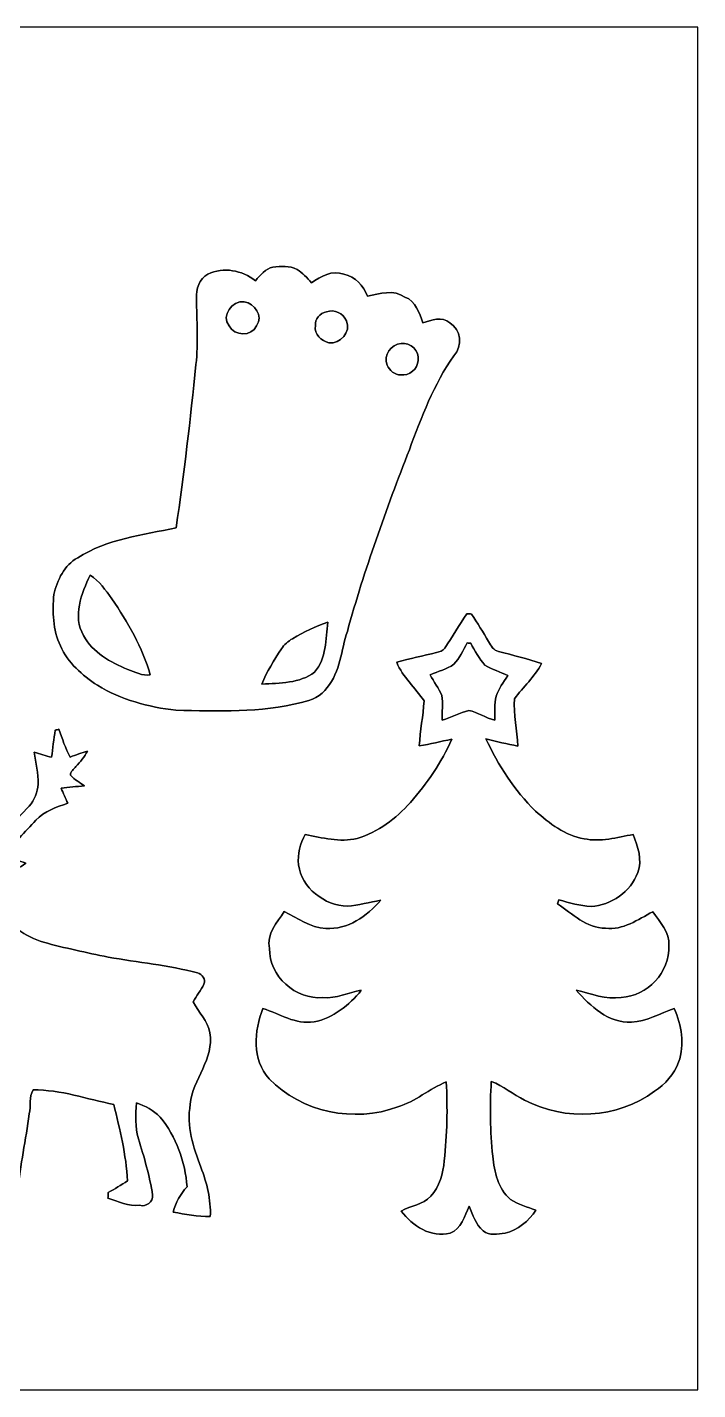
# Model space of a CAD drawing. Header units: centimetres. Extents: x -16.8 to 16.8, y -16.7 to 16.7.
# Drawn here: x 0.37 to 16.77, y -16.67 to 16.67 of the extents above; entities that cross this region are included whole.
import ezdxf

# ---------------------------------------------------------------- set-up
doc = ezdxf.new("R2010")
doc.units = ezdxf.units.CM
doc.header["$MEASUREMENT"] = 0
doc.layers.add('Layer 1', color=7, linetype='Continuous')

msp = doc.modelspace()

# ---------------------------------------------------------------- linework, layer by layer
at = {"layer": 'Layer 1', "color": 7}
for points, knots in [([(-16.77458, 16.66875), (-16.77458, 16.66875), (16.77458, 16.66875), (16.77458, 16.66875), (16.77458, 16.66875), (16.77458, 16.66875), (16.77458, -16.66875), (16.77458, -16.66875), (16.77458, -16.66875), (16.77458, -16.66875), (-16.77458, -16.66875), (-16.77458, -16.66875), (-16.77458, -16.66875), (-16.77458, -16.66875), (-16.77458, 16.66875), (-16.77458, 16.66875), (-16.77458, 16.66875), (-16.77458, 16.66875), (-16.77458, 16.66875), (-16.77458, 16.66875)], [0, 0, 0, 0, 0.16666667, 0.16666667, 0.16666667, 0.16666667, 0.33333333, 0.33333333, 0.33333333, 0.33333333, 0.5, 0.5, 0.5, 0.5, 0.66666667, 0.66666667, 0.66666667, 0.66666667, 1, 1, 1, 1]), ([(6.38175, 10.79747), (6.19372, 10.76713), (6.07448, 10.59744), (5.9503, 10.46797), (5.9503, 10.46797), (5.62681, 10.72586), (5.16996, 10.80982), (4.79143, 10.62531), (4.79143, 10.62531), (4.57306, 10.52089), (4.5025, 10.25666), (4.50709, 10.03229), (4.50709, 10.03229), (4.51697, 9.4936), (4.55648, 8.95315), (4.49792, 8.41551), (4.49792, 8.41551), (4.35928, 7.08131), (4.21217, 5.7471), (4.01285, 4.42101), (4.01285, 4.42101), (3.19334, 4.24709), (2.32481, 4.14831), (1.60373, 3.68759), (1.60373, 3.68759), (1.27635, 3.50767), (1.10525, 3.14078), (1.02094, 2.79259), (1.02094, 2.79259), (0.98319, 2.37067), (0.99342, 1.92264), (1.17934, 1.53247), (1.17934, 1.53247), (1.36313, 1.11901), (1.71626, 0.81315), (2.08633, 0.56833), (2.08633, 0.56833), (2.66488, 0.21308), (3.33622, 0.03704), (4.00509, -0.04445), (4.00509, -0.04445), (5.03061, -0.06491), (6.07624, -0.10654), (7.07954, 0.1464), (7.07954, 0.1464), (7.31802, 0.20249), (7.56214, 0.30374), (7.70855, 0.51082), (7.70855, 0.51082), (8.02746, 0.90487), (8.04968, 1.42381), (8.20138, 1.88736), (8.20138, 1.88736), (8.61942, 3.39725), (9.15035, 4.87327), (9.71903, 6.33236), (9.71903, 6.33236), (10.01712, 7.12611), (10.31311, 7.93221), (10.80735, 8.6293), (10.80735, 8.6293), (11.02078, 8.8579), (10.99644, 9.28335), (10.70539, 9.43504), (10.70539, 9.43504), (10.51877, 9.61143), (10.26054, 9.49748), (10.04993, 9.43963), (10.04993, 9.43963), (9.95856, 9.68128), (9.87566, 9.96103), (9.61108, 10.06828), (9.61108, 10.06828), (9.3345, 10.25525), (8.99477, 10.15647), (8.69597, 10.08556), (8.69597, 10.08556), (8.59614, 10.34521), (8.39752, 10.56781), (8.11777, 10.62461), (8.11777, 10.62461), (7.83308, 10.73891), (7.55156, 10.57381), (7.32049, 10.41753), (7.32049, 10.41753), (7.21325, 10.53571), (7.10706, 10.65953), (6.96983, 10.74349), (6.96983, 10.74349), (6.79203, 10.8458), (6.57507, 10.81617), (6.38175, 10.79747), (6.38175, 10.79747), (6.38175, 10.79747), (6.38175, 10.79747), (6.38175, 10.79747)], [0, 0, 0, 0, 0.04, 0.04, 0.04, 0.04, 0.08, 0.08, 0.08, 0.08, 0.12, 0.12, 0.12, 0.12, 0.16, 0.16, 0.16, 0.16, 0.2, 0.2, 0.2, 0.2, 0.24, 0.24, 0.24, 0.24, 0.28, 0.28, 0.28, 0.28, 0.32, 0.32, 0.32, 0.32, 0.36, 0.36, 0.36, 0.36, 0.4, 0.4, 0.4, 0.4, 0.44, 0.44, 0.44, 0.44, 0.48, 0.48, 0.48, 0.48, 0.52, 0.52, 0.52, 0.52, 0.56, 0.56, 0.56, 0.56, 0.6, 0.6, 0.6, 0.6, 0.64, 0.64, 0.64, 0.64, 0.68, 0.68, 0.68, 0.68, 0.72, 0.72, 0.72, 0.72, 0.76, 0.76, 0.76, 0.76, 0.8, 0.8, 0.8, 0.8, 0.84, 0.84, 0.84, 0.84, 0.88, 0.88, 0.88, 0.88, 0.92, 0.92, 0.92, 0.92, 1, 1, 1, 1]), ([(5.67761, 9.95151), (5.94113, 9.9187), (6.14751, 9.59838), (5.97852, 9.36696), (5.97852, 9.36696), (5.85929, 9.08897), (5.43807, 9.10943), (5.30931, 9.36554), (5.30931, 9.36554), (5.10364, 9.60402), (5.3848, 9.99172), (5.67761, 9.95151)], [0, 0, 0, 0, 0.25, 0.25, 0.25, 0.25, 0.5, 0.5, 0.5, 0.5, 1, 1, 1, 1]), ([(7.68844, 9.70209), (7.88599, 9.78394), (8.09378, 9.66188), (8.18127, 9.48514), (8.18127, 9.48514), (8.29627, 9.21209), (8.02534, 8.91364), (7.74841, 8.94362), (7.74841, 8.94362), (7.56426, 8.9983), (7.38258, 9.15106), (7.42315, 9.36766), (7.42315, 9.36766), (7.40057, 9.531), (7.53357, 9.67458), (7.68844, 9.70209)], [0, 0, 0, 0, 0.2, 0.2, 0.2, 0.2, 0.4, 0.4, 0.4, 0.4, 0.6, 0.6, 0.6, 0.6, 1, 1, 1, 1]), ([(9.51971, 8.93339), (9.73878, 8.95809), (9.97902, 8.75383), (9.93316, 8.51782), (9.93316, 8.51782), (9.92822, 8.31286), (9.71197, 8.12976), (9.50524, 8.16292), (9.50524, 8.16292), (9.35849, 8.15093), (9.23678, 8.27934), (9.17646, 8.4014), (9.17646, 8.4014), (9.06921, 8.64764), (9.27876, 8.90341), (9.51971, 8.93339)], [0, 0, 0, 0, 0.2, 0.2, 0.2, 0.2, 0.4, 0.4, 0.4, 0.4, 0.6, 0.6, 0.6, 0.6, 1, 1, 1, 1]), ([(1.9117, 3.26284), (2.13466, 3.12173), (2.28424, 2.89454), (2.4384, 2.68605), (2.4384, 2.68605), (2.82751, 2.10891), (3.19158, 1.49648), (3.37855, 0.82091), (3.37855, 0.82091), (3.18417, 0.79375), (3.00355, 0.88865), (2.82787, 0.95744), (2.82787, 0.95744), (2.40665, 1.13171), (1.96921, 1.36278), (1.74978, 1.78435), (1.74978, 1.78435), (1.47108, 2.25496), (1.69333, 2.81376), (1.9117, 3.26284)], [0, 0, 0, 0, 0.16666667, 0.16666667, 0.16666667, 0.16666667, 0.33333333, 0.33333333, 0.33333333, 0.33333333, 0.5, 0.5, 0.5, 0.5, 0.66666667, 0.66666667, 0.66666667, 0.66666667, 1, 1, 1, 1]), ([(11.12167, 2.31458), (10.9287, 2.04435), (10.77383, 1.74942), (10.58545, 1.47638), (10.58545, 1.47638), (10.53959, 1.41076), (10.45845, 1.38677), (10.38507, 1.36807), (10.38507, 1.36807), (10.05911, 1.29434), (9.73349, 1.2192), (9.41141, 1.13171), (9.41141, 1.13171), (9.55499, 0.76518), (9.8679, 0.50765), (10.07816, 0.18556), (10.07816, 0.18556), (10.05805, -0.18062), (9.97902, -0.54328), (9.96174, -0.91087), (9.96174, -0.91087), (10.23056, -0.87912), (10.4902, -0.80116), (10.75584, -0.75283), (10.75584, -0.75283), (10.50713, -1.31904), (10.15012, -1.83586), (9.74443, -2.30117), (9.74443, -2.30117), (9.38918, -2.69205), (8.95244, -3.02789), (8.44091, -3.181), (8.44091, -3.181), (8.01582, -3.28224), (7.58684, -3.16195), (7.16986, -3.08116), (7.16986, -3.08116), (7.04744, -3.308), (6.9783, -3.56306), (7.00722, -3.82376), (7.00722, -3.82376), (7.08201, -4.39244), (7.64328, -4.82247), (8.20173, -4.84046), (8.20173, -4.84046), (8.4776, -4.82141), (8.74395, -4.73287), (9.01735, -4.69336), (9.01735, -4.69336), (8.68292, -5.07682), (8.20808, -5.42043), (7.67256, -5.38021), (7.67256, -5.38021), (7.29192, -5.36857), (6.98888, -5.12339), (6.65903, -4.96888), (6.65903, -4.96888), (6.47982, -5.24193), (6.21559, -5.51215), (6.29991, -5.87234), (6.29991, -5.87234), (6.27839, -6.55249), (6.9402, -7.12682), (7.60307, -7.07461), (7.60307, -7.07461), (7.93115, -7.09895), (8.22819, -6.95113), (8.54322, -6.89469), (8.54322, -6.89469), (8.2483, -7.25734), (7.85248, -7.57167), (7.38681, -7.66833), (7.38681, -7.66833), (6.93314, -7.73007), (6.54473, -7.4803), (6.13763, -7.33637), (6.13763, -7.33637), (5.91961, -7.88882), (5.86599, -8.58661), (6.28685, -9.05863), (6.28685, -9.05863), (7.07743, -9.88236), (8.37036, -10.14483), (9.43398, -9.74725), (9.43398, -9.74725), (9.86437, -9.61496), (10.21045, -9.30734), (10.62037, -9.13377), (10.62037, -9.13377), (10.65742, -9.77688), (10.64119, -10.42423), (10.57346, -11.06523), (10.57346, -11.06523), (10.54241, -11.37708), (10.45986, -11.69776), (10.24114, -11.93482), (10.24114, -11.93482), (10.05099, -12.14332), (9.75607, -12.16237), (9.52077, -12.29572), (9.52077, -12.29572), (9.79135, -12.65273), (10.25384, -12.96529), (10.71809, -12.83652), (10.71809, -12.83652), (10.99256, -12.73492), (11.06664, -12.41848), (11.18059, -12.17789), (11.18059, -12.17789), (11.27619, -12.38779), (11.33263, -12.63297), (11.52807, -12.77796), (11.52807, -12.77796), (11.66777, -12.9219), (11.88614, -12.8464), (12.06041, -12.83899), (12.06041, -12.83899), (12.37791, -12.76879), (12.63438, -12.53772), (12.81642, -12.27737), (12.81642, -12.27737), (12.60546, -12.19376), (12.37897, -12.13944), (12.19094, -12.00997), (12.19094, -12.00997), (11.8805, -11.74891), (11.80571, -11.33651), (11.75879, -10.95622), (11.75879, -10.95622), (11.69458, -10.34874), (11.68859, -9.73631), (11.72281, -9.12742), (11.72281, -9.12742), (12.01914, -9.23114), (12.25691, -9.44668), (12.53878, -9.58109), (12.53878, -9.58109), (13.52797, -10.10638), (14.81137, -10.03371), (15.7166, -9.36625), (15.7166, -9.36625), (15.98577, -9.20186), (16.19391, -8.94327), (16.30751, -8.65011), (16.30751, -8.65011), (16.4525, -8.22113), (16.38159, -7.74524), (16.19956, -7.33778), (16.19956, -7.33778), (15.85207, -7.45384), (15.52998, -7.66904), (15.15216, -7.67256), (15.15216, -7.67256), (14.58595, -7.69867), (14.14886, -7.2838), (13.80278, -6.89081), (13.80278, -6.89081), (14.16473, -6.98112), (14.52139, -7.12541), (14.90416, -7.06931), (14.90416, -7.06931), (15.54762, -7.04533), (16.09055, -6.44807), (16.0655, -5.80461), (16.0655, -5.80461), (16.09055, -5.47546), (15.85419, -5.2197), (15.67286, -4.97522), (15.67286, -4.97522), (15.31126, -5.16255), (14.94684, -5.43101), (14.51786, -5.37633), (14.51786, -5.37633), (14.05784, -5.36681), (13.70118, -5.03061), (13.34664, -4.77802), (13.34664, -4.77802), (13.3537, -4.75474), (13.36816, -4.70782), (13.37522, -4.68454), (13.37522, -4.68454), (13.63592, -4.74733), (13.89345, -4.83623), (14.16438, -4.84152), (14.16438, -4.84152), (14.65756, -4.81577), (15.13558, -4.48451), (15.30738, -4.01673), (15.30738, -4.01673), (15.42239, -3.70523), (15.31091, -3.37573), (15.1959, -3.08116), (15.1959, -3.08116), (14.80114, -3.15771), (14.39474, -3.27237), (13.99222, -3.18664), (13.99222, -3.18664), (13.52867, -3.10833), (13.14521, -2.81164), (12.80195, -2.50931), (12.80195, -2.50931), (12.29042, -2.00378), (11.89496, -1.38677), (11.58946, -0.73872), (11.58946, -0.73872), (11.84804, -0.80786), (12.10769, -0.86924), (12.37192, -0.91793), (12.37192, -0.91793), (12.35992, -0.53164), (12.26326, -0.14499), (12.28972, 0.23918), (12.28972, 0.23918), (12.50774, 0.52634), (12.78431, 0.77082), (12.95082, 1.0982), (12.95082, 1.0982), (12.60898, 1.22449), (12.25303, 1.3014), (11.90166, 1.39241), (11.90166, 1.39241), (11.77925, 1.42169), (11.71363, 1.5367), (11.65507, 1.63689), (11.65507, 1.63689), (11.52631, 1.86761), (11.38237, 2.0895), (11.24091, 2.31175), (11.24091, 2.31175), (11.21092, 2.31246), (11.15166, 2.31387), (11.12167, 2.31458), (11.12167, 2.31458), (11.12167, 2.31458), (11.12167, 2.31458), (11.12167, 2.31458)], [0, 0, 0, 0, 0.01666667, 0.01666667, 0.01666667, 0.01666667, 0.03333333, 0.03333333, 0.03333333, 0.03333333, 0.05, 0.05, 0.05, 0.05, 0.06666667, 0.06666667, 0.06666667, 0.06666667, 0.08333333, 0.08333333, 0.08333333, 0.08333333, 0.1, 0.1, 0.1, 0.1, 0.11666667, 0.11666667, 0.11666667, 0.11666667, 0.13333333, 0.13333333, 0.13333333, 0.13333333, 0.15, 0.15, 0.15, 0.15, 0.16666667, 0.16666667, 0.16666667, 0.16666667, 0.18333333, 0.18333333, 0.18333333, 0.18333333, 0.2, 0.2, 0.2, 0.2, 0.21666667, 0.21666667, 0.21666667, 0.21666667, 0.23333333, 0.23333333, 0.23333333, 0.23333333, 0.25, 0.25, 0.25, 0.25, 0.26666667, 0.26666667, 0.26666667, 0.26666667, 0.28333333, 0.28333333, 0.28333333, 0.28333333, 0.3, 0.3, 0.3, 0.3, 0.31666667, 0.31666667, 0.31666667, 0.31666667, 0.33333333, 0.33333333, 0.33333333, 0.33333333, 0.35, 0.35, 0.35, 0.35, 0.36666667, 0.36666667, 0.36666667, 0.36666667, 0.38333333, 0.38333333, 0.38333333, 0.38333333, 0.4, 0.4, 0.4, 0.4, 0.41666667, 0.41666667, 0.41666667, 0.41666667, 0.43333333, 0.43333333, 0.43333333, 0.43333333, 0.45, 0.45, 0.45, 0.45, 0.46666667, 0.46666667, 0.46666667, 0.46666667, 0.48333333, 0.48333333, 0.48333333, 0.48333333, 0.5, 0.5, 0.5, 0.5, 0.51666667, 0.51666667, 0.51666667, 0.51666667, 0.53333333, 0.53333333, 0.53333333, 0.53333333, 0.55, 0.55, 0.55, 0.55, 0.56666667, 0.56666667, 0.56666667, 0.56666667, 0.58333333, 0.58333333, 0.58333333, 0.58333333, 0.6, 0.6, 0.6, 0.6, 0.61666667, 0.61666667, 0.61666667, 0.61666667, 0.63333333, 0.63333333, 0.63333333, 0.63333333, 0.65, 0.65, 0.65, 0.65, 0.66666667, 0.66666667, 0.66666667, 0.66666667, 0.68333333, 0.68333333, 0.68333333, 0.68333333, 0.7, 0.7, 0.7, 0.7, 0.71666667, 0.71666667, 0.71666667, 0.71666667, 0.73333333, 0.73333333, 0.73333333, 0.73333333, 0.75, 0.75, 0.75, 0.75, 0.76666667, 0.76666667, 0.76666667, 0.76666667, 0.78333333, 0.78333333, 0.78333333, 0.78333333, 0.8, 0.8, 0.8, 0.8, 0.81666667, 0.81666667, 0.81666667, 0.81666667, 0.83333333, 0.83333333, 0.83333333, 0.83333333, 0.85, 0.85, 0.85, 0.85, 0.86666667, 0.86666667, 0.86666667, 0.86666667, 0.88333333, 0.88333333, 0.88333333, 0.88333333, 0.9, 0.9, 0.9, 0.9, 0.91666667, 0.91666667, 0.91666667, 0.91666667, 0.93333333, 0.93333333, 0.93333333, 0.93333333, 0.95, 0.95, 0.95, 0.95, 0.96666667, 0.96666667, 0.96666667, 0.96666667, 1, 1, 1, 1]), ([(6.86223, 1.7085), (7.13317, 1.87537), (7.42244, 2.01436), (7.72689, 2.10961), (7.72689, 2.10961), (7.67433, 1.6958), (7.69056, 1.2252), (7.39881, 0.89147), (7.39881, 0.89147), (7.03756, 0.60925), (6.54861, 0.62442), (6.11293, 0.59514), (6.11293, 0.59514), (6.2297, 0.90241), (6.40503, 1.18463), (6.58636, 1.45768), (6.58636, 1.45768), (6.65586, 1.56245), (6.75111, 1.64888), (6.86223, 1.7085)], [0, 0, 0, 0, 0.16666667, 0.16666667, 0.16666667, 0.16666667, 0.33333333, 0.33333333, 0.33333333, 0.33333333, 0.5, 0.5, 0.5, 0.5, 0.66666667, 0.66666667, 0.66666667, 0.66666667, 1, 1, 1, 1]), ([(11.13614, 1.60443), (11.15695, 1.60232), (11.19858, 1.59808), (11.21939, 1.59597), (11.21939, 1.59597), (11.32205, 1.40899), (11.42824, 1.22237), (11.56864, 1.0601), (11.56864, 1.0601), (11.74468, 0.95603), (11.94188, 0.89535), (12.12532, 0.80539), (12.12532, 0.80539), (12.02443, 0.64064), (11.89672, 0.48754), (11.84487, 0.29774), (11.84487, 0.29774), (11.78877, 0.10724), (11.81594, -0.09102), (11.80959, -0.2861), (11.80959, -0.2861), (11.58734, -0.23354), (11.39578, -0.09102), (11.17353, -0.04621), (11.17353, -0.04621), (10.94987, -0.10619), (10.74632, -0.22684), (10.52089, -0.28363), (10.52089, -0.28363), (10.51419, -0.08184), (10.54911, 0.12312), (10.51172, 0.32209), (10.51172, 0.32209), (10.43693, 0.49953), (10.31522, 0.65193), (10.22844, 0.82338), (10.22844, 0.82338), (10.42035, 0.91087), (10.6366, 0.95356), (10.80735, 1.08162), (10.80735, 1.08162), (10.95481, 1.22802), (11.0296, 1.42875), (11.13614, 1.60443)], [0, 0, 0, 0, 0.08333333, 0.08333333, 0.08333333, 0.08333333, 0.16666667, 0.16666667, 0.16666667, 0.16666667, 0.25, 0.25, 0.25, 0.25, 0.33333333, 0.33333333, 0.33333333, 0.33333333, 0.41666667, 0.41666667, 0.41666667, 0.41666667, 0.5, 0.5, 0.5, 0.5, 0.58333333, 0.58333333, 0.58333333, 0.58333333, 0.66666667, 0.66666667, 0.66666667, 0.66666667, 0.75, 0.75, 0.75, 0.75, 0.83333333, 0.83333333, 0.83333333, 0.83333333, 1, 1, 1, 1]), ([(-1.43157, -0.68933), (-1.61749, -0.68157), (-1.79987, -0.64206), (-1.98473, -0.62406), (-1.98473, -0.62406), (-1.86831, -0.82197), (-1.6577, -0.96273), (-1.58679, -1.18533), (-1.58679, -1.18533), (-1.63371, -1.73567), (-1.66899, -2.28882), (-1.72791, -2.8388), (-1.72791, -2.8388), (-1.86443, -2.80211), (-1.99954, -2.75696), (-2.14066, -2.74144), (-2.14066, -2.74144), (-2.08492, -2.90513), (-2.02353, -3.06705), (-1.97591, -3.23356), (-1.97591, -3.23356), (-2.71321, -3.46075), (-3.53131, -3.37608), (-4.22416, -3.75073), (-4.22416, -3.75073), (-4.69653, -3.98039), (-4.96358, -4.51344), (-4.95124, -5.02603), (-4.95124, -5.02603), (-4.99604, -5.74111), (-4.197, -6.24064), (-3.54648, -6.15244), (-3.54648, -6.15244), (-2.87514, -6.08612), (-2.28882, -5.71959), (-1.70568, -5.40844), (-1.70568, -5.40844), (-1.58609, -5.54778), (-1.44709, -5.70406), (-1.4986, -5.90832), (-1.4986, -5.90832), (-1.4665, -6.61952), (-1.87537, -7.27816), (-1.78294, -7.98971), (-1.78294, -7.98971), (-1.75507, -8.3312), (-1.57233, -8.61801), (-1.38536, -8.89247), (-1.38536, -8.89247), (-1.26824, -9.03217), (-1.37231, -9.22726), (-1.3716, -9.38601), (-1.3716, -9.38601), (-1.45309, -9.84885), (-1.53106, -10.32298), (-1.74308, -10.74702), (-1.74308, -10.74702), (-1.87607, -11.01549), (-2.17523, -11.13931), (-2.44581, -11.22045), (-2.44581, -11.22045), (-2.44757, -11.24232), (-2.4511, -11.28642), (-2.45286, -11.30829), (-2.45286, -11.30829), (-2.15547, -11.43247), (-1.79529, -11.56652), (-1.49084, -11.3852), (-1.49084, -11.3852), (-1.28341, -11.16753), (-1.1938, -10.86167), (-1.17722, -10.56746), (-1.17722, -10.56746), (-1.13206, -10.09403), (-1.04775, -9.62519), (-0.92322, -9.16623), (-0.92322, -9.16623), (-0.62195, -9.15705), (-0.32032, -9.15388), (-0.0187, -9.15247), (-0.0187, -9.15247), (-0.00564, -9.73843), (0.03845, -10.34768), (-0.17145, -10.90824), (-0.17145, -10.90824), (-0.24694, -11.19999), (-0.51294, -11.36897), (-0.7112, -11.57182), (-0.7112, -11.57182), (-0.45297, -11.72598), (-0.15628, -11.79089), (0.14217, -11.805), (0.14217, -11.805), (0.19826, -11.17071), (0.33408, -10.54876), (0.41981, -9.91905), (0.41981, -9.91905), (0.46179, -9.7282), (0.40746, -9.50666), (0.51435, -9.33309), (0.51435, -9.33309), (1.18886, -9.3218), (1.82986, -9.56239), (2.48567, -9.68587), (2.48567, -9.68587), (2.63737, -10.30146), (2.79329, -10.92165), (2.81975, -11.55806), (2.81975, -11.55806), (2.66771, -11.66072), (2.51107, -11.75526), (2.35021, -11.8431), (2.35021, -11.8431), (2.34774, -11.88896), (2.34597, -11.93518), (2.34456, -11.98174), (2.34456, -11.98174), (2.59609, -12.06429), (2.85009, -12.18283), (3.12208, -12.15602), (3.12208, -12.15602), (3.27695, -12.20223), (3.45193, -12.06747), (3.4357, -11.90872), (3.4357, -11.90872), (3.36656, -11.43776), (3.22968, -10.98056), (3.08998, -10.52654), (3.08998, -10.52654), (3.00602, -10.2422), (3.0159, -9.94198), (3.0413, -9.65024), (3.0413, -9.65024), (3.25649, -9.71938), (3.46075, -9.8358), (3.62126, -9.99596), (3.62126, -9.99596), (4.01708, -10.4775), (4.23474, -11.08534), (4.27849, -11.70446), (4.27849, -11.70446), (4.11727, -11.87979), (3.99662, -12.08828), (3.93735, -12.32076), (3.93735, -12.32076), (4.23721, -12.38497), (4.54166, -12.42413), (4.84858, -12.43012), (4.84858, -12.43012), (4.86586, -12.01491), (4.76532, -11.60886), (4.6168, -11.22539), (4.6168, -11.22539), (4.42877, -10.7375), (4.26367, -10.21221), (4.35928, -9.68446), (4.35928, -9.68446), (4.41043, -9.07168), (4.95653, -8.57462), (4.83482, -7.93503), (4.83482, -7.93503), (4.79319, -7.64399), (4.55542, -7.43373), (4.43124, -7.18079), (4.43124, -7.18079), (4.50039, -7.02416), (4.62527, -6.89822), (4.69406, -6.74123), (4.69406, -6.74123), (4.74239, -6.62728), (4.65067, -6.49817), (4.53813, -6.4703), (4.53813, -6.4703), (3.81988, -6.2805), (3.07728, -6.21171), (2.34738, -6.08189), (2.34738, -6.08189), (1.81857, -5.97535), (1.29046, -5.8607), (0.77011, -5.71888), (0.77011, -5.71888), (0.31538, -5.58553), (-0.07867, -5.29061), (-0.37006, -4.9209), (-0.37006, -4.9209), (-0.56056, -4.70394), (-0.65934, -4.41748), (-0.67874, -4.13173), (-0.67874, -4.13173), (-0.33584, -4.03719), (0.05962, -4.03754), (0.33196, -3.78107), (0.33196, -3.78107), (0.17251, -3.73204), (0.00952, -3.6957), (-0.15064, -3.64878), (-0.15064, -3.64878), (0.01129, -3.28683), (0.32456, -3.02472), (0.58103, -2.73226), (0.58103, -2.73226), (0.79093, -2.51248), (1.08197, -2.41441), (1.36137, -2.31881), (1.36137, -2.31881), (1.30528, -2.19639), (1.24848, -2.07433), (1.19874, -1.9491), (1.19874, -1.9491), (1.38748, -1.92299), (1.57692, -1.91064), (1.76742, -1.89301), (1.76742, -1.89301), (1.65594, -1.80552), (1.52224, -1.74413), (1.43016, -1.63477), (1.43016, -1.63477), (1.41993, -1.54199), (1.51165, -1.48555), (1.55928, -1.41887), (1.55928, -1.41887), (1.66723, -1.30387), (1.77236, -1.18392), (1.8415, -1.04034), (1.8415, -1.04034), (1.69862, -1.08268), (1.55928, -1.13559), (1.42028, -1.18886), (1.42028, -1.18886), (1.29928, -0.97508), (1.22767, -0.73801), (1.14476, -0.508), (1.14476, -0.508), (1.12219, -0.51329), (1.07703, -0.52423), (1.05445, -0.52952), (1.05445, -0.52952), (1.01953, -0.75036), (0.99307, -0.97226), (0.96485, -1.19415), (0.96485, -1.19415), (0.82197, -1.15817), (0.68227, -1.1116), (0.54187, -1.06856), (0.54187, -1.06856), (0.5648, -1.32962), (0.64452, -1.58433), (0.63994, -1.8482), (0.63994, -1.8482), (0.61101, -2.04258), (0.5521, -2.24296), (0.41416, -2.38936), (0.41416, -2.38936), (0.07232, -2.75343), (-0.25435, -3.1496), (-0.70097, -3.39125), (-0.70097, -3.39125), (-0.92639, -3.43359), (-1.09926, -3.18805), (-1.17016, -3.00602), (-1.17016, -3.00602), (-1.2192, -2.53541), (-1.14229, -2.04082), (-0.92075, -1.6196), (-0.92075, -1.6196), (-0.79763, -1.51977), (-0.63606, -1.48625), (-0.49459, -1.41887), (-0.49459, -1.41887), (-0.58561, -1.33491), (-0.6798, -1.25448), (-0.77153, -1.17158), (-0.77153, -1.17158), (-0.5902, -1.02059), (-0.39335, -0.88441), (-0.23319, -0.70944), (-0.23319, -0.70944), (-0.37641, -0.71049), (-0.51894, -0.71332), (-0.66181, -0.7179), (-0.66181, -0.7179), (-0.74436, -0.49953), (-0.8188, -0.27869), (-0.89076, -0.0568), (-0.89076, -0.0568), (-1.15676, -0.17745), (-1.25801, -0.47519), (-1.43157, -0.68933), (-1.43157, -0.68933), (-1.43157, -0.68933), (-1.43157, -0.68933), (-1.43157, -0.68933)], [0, 0, 0, 0, 0.01351351, 0.01351351, 0.01351351, 0.01351351, 0.02702703, 0.02702703, 0.02702703, 0.02702703, 0.04054054, 0.04054054, 0.04054054, 0.04054054, 0.05405405, 0.05405405, 0.05405405, 0.05405405, 0.06756757, 0.06756757, 0.06756757, 0.06756757, 0.08108108, 0.08108108, 0.08108108, 0.08108108, 0.09459459, 0.09459459, 0.09459459, 0.09459459, 0.10810811, 0.10810811, 0.10810811, 0.10810811, 0.12162162, 0.12162162, 0.12162162, 0.12162162, 0.13513514, 0.13513514, 0.13513514, 0.13513514, 0.14864865, 0.14864865, 0.14864865, 0.14864865, 0.16216216, 0.16216216, 0.16216216, 0.16216216, 0.17567568, 0.17567568, 0.17567568, 0.17567568, 0.18918919, 0.18918919, 0.18918919, 0.18918919, 0.2027027, 0.2027027, 0.2027027, 0.2027027, 0.21621622, 0.21621622, 0.21621622, 0.21621622, 0.22972973, 0.22972973, 0.22972973, 0.22972973, 0.24324324, 0.24324324, 0.24324324, 0.24324324, 0.25675676, 0.25675676, 0.25675676, 0.25675676, 0.27027027, 0.27027027, 0.27027027, 0.27027027, 0.28378378, 0.28378378, 0.28378378, 0.28378378, 0.2972973, 0.2972973, 0.2972973, 0.2972973, 0.31081081, 0.31081081, 0.31081081, 0.31081081, 0.32432432, 0.32432432, 0.32432432, 0.32432432, 0.33783784, 0.33783784, 0.33783784, 0.33783784, 0.35135135, 0.35135135, 0.35135135, 0.35135135, 0.36486486, 0.36486486, 0.36486486, 0.36486486, 0.37837838, 0.37837838, 0.37837838, 0.37837838, 0.39189189, 0.39189189, 0.39189189, 0.39189189, 0.40540541, 0.40540541, 0.40540541, 0.40540541, 0.41891892, 0.41891892, 0.41891892, 0.41891892, 0.43243243, 0.43243243, 0.43243243, 0.43243243, 0.44594595, 0.44594595, 0.44594595, 0.44594595, 0.45945946, 0.45945946, 0.45945946, 0.45945946, 0.47297297, 0.47297297, 0.47297297, 0.47297297, 0.48648649, 0.48648649, 0.48648649, 0.48648649, 0.5, 0.5, 0.5, 0.5, 0.51351351, 0.51351351, 0.51351351, 0.51351351, 0.52702703, 0.52702703, 0.52702703, 0.52702703, 0.54054054, 0.54054054, 0.54054054, 0.54054054, 0.55405405, 0.55405405, 0.55405405, 0.55405405, 0.56756757, 0.56756757, 0.56756757, 0.56756757, 0.58108108, 0.58108108, 0.58108108, 0.58108108, 0.59459459, 0.59459459, 0.59459459, 0.59459459, 0.60810811, 0.60810811, 0.60810811, 0.60810811, 0.62162162, 0.62162162, 0.62162162, 0.62162162, 0.63513514, 0.63513514, 0.63513514, 0.63513514, 0.64864865, 0.64864865, 0.64864865, 0.64864865, 0.66216216, 0.66216216, 0.66216216, 0.66216216, 0.67567568, 0.67567568, 0.67567568, 0.67567568, 0.68918919, 0.68918919, 0.68918919, 0.68918919, 0.7027027, 0.7027027, 0.7027027, 0.7027027, 0.71621622, 0.71621622, 0.71621622, 0.71621622, 0.72972973, 0.72972973, 0.72972973, 0.72972973, 0.74324324, 0.74324324, 0.74324324, 0.74324324, 0.75675676, 0.75675676, 0.75675676, 0.75675676, 0.77027027, 0.77027027, 0.77027027, 0.77027027, 0.78378378, 0.78378378, 0.78378378, 0.78378378, 0.7972973, 0.7972973, 0.7972973, 0.7972973, 0.81081081, 0.81081081, 0.81081081, 0.81081081, 0.82432432, 0.82432432, 0.82432432, 0.82432432, 0.83783784, 0.83783784, 0.83783784, 0.83783784, 0.85135135, 0.85135135, 0.85135135, 0.85135135, 0.86486486, 0.86486486, 0.86486486, 0.86486486, 0.87837838, 0.87837838, 0.87837838, 0.87837838, 0.89189189, 0.89189189, 0.89189189, 0.89189189, 0.90540541, 0.90540541, 0.90540541, 0.90540541, 0.91891892, 0.91891892, 0.91891892, 0.91891892, 0.93243243, 0.93243243, 0.93243243, 0.93243243, 0.94594595, 0.94594595, 0.94594595, 0.94594595, 0.95945946, 0.95945946, 0.95945946, 0.95945946, 0.97297297, 0.97297297, 0.97297297, 0.97297297, 1, 1, 1, 1])]:
    msp.add_open_spline(points, degree=3, knots=knots, dxfattribs=at)
at = {"layer": 'Layer 1', "color": 251}
for points, knots in [([(6.38175, 10.79747), (6.57507, 10.81617), (6.79203, 10.8458), (6.96983, 10.74349), (6.96983, 10.74349), (7.10706, 10.65953), (7.21325, 10.53571), (7.32049, 10.41753), (7.32049, 10.41753), (7.55156, 10.57381), (7.83308, 10.73891), (8.11777, 10.62461), (8.11777, 10.62461), (8.39752, 10.56781), (8.59614, 10.34521), (8.69597, 10.08556), (8.69597, 10.08556), (8.99477, 10.15647), (9.3345, 10.25525), (9.61108, 10.06828), (9.61108, 10.06828), (9.87566, 9.96103), (9.95856, 9.68128), (10.04993, 9.43963), (10.04993, 9.43963), (10.26054, 9.49748), (10.51877, 9.61143), (10.70539, 9.43504), (10.70539, 9.43504), (10.99644, 9.28335), (11.02078, 8.8579), (10.80735, 8.6293), (10.80735, 8.6293), (10.31311, 7.93221), (10.01712, 7.12611), (9.71903, 6.33236), (9.71903, 6.33236), (9.15035, 4.87327), (8.61942, 3.39725), (8.20138, 1.88736), (8.20138, 1.88736), (8.04968, 1.42381), (8.02746, 0.90487), (7.70855, 0.51082), (7.70855, 0.51082), (7.56214, 0.30374), (7.31802, 0.20249), (7.07954, 0.1464), (7.07954, 0.1464), (6.07624, -0.10654), (5.03061, -0.06491), (4.00509, -0.04445), (4.00509, -0.04445), (3.33622, 0.03704), (2.66488, 0.21308), (2.08633, 0.56833), (2.08633, 0.56833), (1.71626, 0.81315), (1.36313, 1.11901), (1.17934, 1.53247), (1.17934, 1.53247), (0.99342, 1.92264), (0.98319, 2.37067), (1.02094, 2.79259), (1.02094, 2.79259), (1.10525, 3.14078), (1.27635, 3.50767), (1.60373, 3.68759), (1.60373, 3.68759), (2.32481, 4.14831), (3.19334, 4.24709), (4.01285, 4.42101), (4.01285, 4.42101), (4.21217, 5.7471), (4.35928, 7.08131), (4.49792, 8.41551), (4.49792, 8.41551), (4.55648, 8.95315), (4.51697, 9.4936), (4.50709, 10.03229), (4.50709, 10.03229), (4.5025, 10.25666), (4.57306, 10.52089), (4.79143, 10.62531), (4.79143, 10.62531), (5.16996, 10.80982), (5.62681, 10.72586), (5.9503, 10.46797), (5.9503, 10.46797), (6.07448, 10.59744), (6.19372, 10.76713), (6.38175, 10.79747), (6.38175, 10.79747), (6.38175, 10.79747), (6.38175, 10.79747), (6.38175, 10.79747)], [0, 0, 0, 0, 0.04, 0.04, 0.04, 0.04, 0.08, 0.08, 0.08, 0.08, 0.12, 0.12, 0.12, 0.12, 0.16, 0.16, 0.16, 0.16, 0.2, 0.2, 0.2, 0.2, 0.24, 0.24, 0.24, 0.24, 0.28, 0.28, 0.28, 0.28, 0.32, 0.32, 0.32, 0.32, 0.36, 0.36, 0.36, 0.36, 0.4, 0.4, 0.4, 0.4, 0.44, 0.44, 0.44, 0.44, 0.48, 0.48, 0.48, 0.48, 0.52, 0.52, 0.52, 0.52, 0.56, 0.56, 0.56, 0.56, 0.6, 0.6, 0.6, 0.6, 0.64, 0.64, 0.64, 0.64, 0.68, 0.68, 0.68, 0.68, 0.72, 0.72, 0.72, 0.72, 0.76, 0.76, 0.76, 0.76, 0.8, 0.8, 0.8, 0.8, 0.84, 0.84, 0.84, 0.84, 0.88, 0.88, 0.88, 0.88, 0.92, 0.92, 0.92, 0.92, 1, 1, 1, 1]), ([(5.67761, 9.95151), (5.3848, 9.99172), (5.10364, 9.60402), (5.30931, 9.36554), (5.30931, 9.36554), (5.43807, 9.10943), (5.85929, 9.08897), (5.97852, 9.36696), (5.97852, 9.36696), (6.14751, 9.59838), (5.94113, 9.9187), (5.67761, 9.95151), (5.67761, 9.95151), (5.67761, 9.95151), (5.67761, 9.95151), (5.67761, 9.95151)], [0, 0, 0, 0, 0.2, 0.2, 0.2, 0.2, 0.4, 0.4, 0.4, 0.4, 0.6, 0.6, 0.6, 0.6, 1, 1, 1, 1]), ([(7.68844, 9.70209), (7.53357, 9.67458), (7.40057, 9.531), (7.42315, 9.36766), (7.42315, 9.36766), (7.38258, 9.15106), (7.56426, 8.9983), (7.74841, 8.94362), (7.74841, 8.94362), (8.02534, 8.91364), (8.29627, 9.21209), (8.18127, 9.48514), (8.18127, 9.48514), (8.09378, 9.66188), (7.88599, 9.78394), (7.68844, 9.70209), (7.68844, 9.70209), (7.68844, 9.70209), (7.68844, 9.70209), (7.68844, 9.70209)], [0, 0, 0, 0, 0.16666667, 0.16666667, 0.16666667, 0.16666667, 0.33333333, 0.33333333, 0.33333333, 0.33333333, 0.5, 0.5, 0.5, 0.5, 0.66666667, 0.66666667, 0.66666667, 0.66666667, 1, 1, 1, 1]), ([(9.51971, 8.93339), (9.27876, 8.90341), (9.06921, 8.64764), (9.17646, 8.4014), (9.17646, 8.4014), (9.23678, 8.27934), (9.35849, 8.15093), (9.50524, 8.16292), (9.50524, 8.16292), (9.71197, 8.12976), (9.92822, 8.31286), (9.93316, 8.51782), (9.93316, 8.51782), (9.97902, 8.75383), (9.73878, 8.95809), (9.51971, 8.93339), (9.51971, 8.93339), (9.51971, 8.93339), (9.51971, 8.93339), (9.51971, 8.93339)], [0, 0, 0, 0, 0.16666667, 0.16666667, 0.16666667, 0.16666667, 0.33333333, 0.33333333, 0.33333333, 0.33333333, 0.5, 0.5, 0.5, 0.5, 0.66666667, 0.66666667, 0.66666667, 0.66666667, 1, 1, 1, 1]), ([(1.9117, 3.26284), (1.69333, 2.81376), (1.47108, 2.25496), (1.74978, 1.78435), (1.74978, 1.78435), (1.96921, 1.36278), (2.40665, 1.13171), (2.82787, 0.95744), (2.82787, 0.95744), (3.00355, 0.88865), (3.18417, 0.79375), (3.37855, 0.82091), (3.37855, 0.82091), (3.19158, 1.49648), (2.82751, 2.10891), (2.4384, 2.68605), (2.4384, 2.68605), (2.28424, 2.89454), (2.13466, 3.12173), (1.9117, 3.26284), (1.9117, 3.26284), (1.9117, 3.26284), (1.9117, 3.26284), (1.9117, 3.26284)], [0, 0, 0, 0, 0.14285714, 0.14285714, 0.14285714, 0.14285714, 0.28571429, 0.28571429, 0.28571429, 0.28571429, 0.42857143, 0.42857143, 0.42857143, 0.42857143, 0.57142857, 0.57142857, 0.57142857, 0.57142857, 0.71428571, 0.71428571, 0.71428571, 0.71428571, 1, 1, 1, 1]), ([(11.12167, 2.31458), (11.15166, 2.31387), (11.21092, 2.31246), (11.24091, 2.31175), (11.24091, 2.31175), (11.38237, 2.0895), (11.52631, 1.86761), (11.65507, 1.63689), (11.65507, 1.63689), (11.71363, 1.5367), (11.77925, 1.42169), (11.90166, 1.39241), (11.90166, 1.39241), (12.25303, 1.3014), (12.60898, 1.22449), (12.95082, 1.0982), (12.95082, 1.0982), (12.78431, 0.77082), (12.50774, 0.52634), (12.28972, 0.23918), (12.28972, 0.23918), (12.26326, -0.14499), (12.35992, -0.53164), (12.37192, -0.91793), (12.37192, -0.91793), (12.10769, -0.86924), (11.84804, -0.80786), (11.58946, -0.73872), (11.58946, -0.73872), (11.89496, -1.38677), (12.29042, -2.00378), (12.80195, -2.50931), (12.80195, -2.50931), (13.14521, -2.81164), (13.52867, -3.10833), (13.99222, -3.18664), (13.99222, -3.18664), (14.39474, -3.27237), (14.80114, -3.15771), (15.1959, -3.08116), (15.1959, -3.08116), (15.31091, -3.37573), (15.42239, -3.70523), (15.30738, -4.01673), (15.30738, -4.01673), (15.13558, -4.48451), (14.65756, -4.81577), (14.16438, -4.84152), (14.16438, -4.84152), (13.89345, -4.83623), (13.63592, -4.74733), (13.37522, -4.68454), (13.37522, -4.68454), (13.36816, -4.70782), (13.3537, -4.75474), (13.34664, -4.77802), (13.34664, -4.77802), (13.70118, -5.03061), (14.05784, -5.36681), (14.51786, -5.37633), (14.51786, -5.37633), (14.94684, -5.43101), (15.31126, -5.16255), (15.67286, -4.97522), (15.67286, -4.97522), (15.85419, -5.2197), (16.09055, -5.47546), (16.0655, -5.80461), (16.0655, -5.80461), (16.09055, -6.44807), (15.54762, -7.04533), (14.90416, -7.06931), (14.90416, -7.06931), (14.52139, -7.12541), (14.16473, -6.98112), (13.80278, -6.89081), (13.80278, -6.89081), (14.14886, -7.2838), (14.58595, -7.69867), (15.15216, -7.67256), (15.15216, -7.67256), (15.52998, -7.66904), (15.85207, -7.45384), (16.19956, -7.33778), (16.19956, -7.33778), (16.38159, -7.74524), (16.4525, -8.22113), (16.30751, -8.65011), (16.30751, -8.65011), (16.19391, -8.94327), (15.98577, -9.20186), (15.7166, -9.36625), (15.7166, -9.36625), (14.81137, -10.03371), (13.52797, -10.10638), (12.53878, -9.58109), (12.53878, -9.58109), (12.25691, -9.44668), (12.01914, -9.23114), (11.72281, -9.12742), (11.72281, -9.12742), (11.68859, -9.73631), (11.69458, -10.34874), (11.75879, -10.95622), (11.75879, -10.95622), (11.80571, -11.33651), (11.8805, -11.74891), (12.19094, -12.00997), (12.19094, -12.00997), (12.37897, -12.13944), (12.60546, -12.19376), (12.81642, -12.27737), (12.81642, -12.27737), (12.63438, -12.53772), (12.37791, -12.76879), (12.06041, -12.83899), (12.06041, -12.83899), (11.88614, -12.8464), (11.66777, -12.9219), (11.52807, -12.77796), (11.52807, -12.77796), (11.33263, -12.63297), (11.27619, -12.38779), (11.18059, -12.17789), (11.18059, -12.17789), (11.06664, -12.41848), (10.99256, -12.73492), (10.71809, -12.83652), (10.71809, -12.83652), (10.25384, -12.96529), (9.79135, -12.65273), (9.52077, -12.29572), (9.52077, -12.29572), (9.75607, -12.16237), (10.05099, -12.14332), (10.24114, -11.93482), (10.24114, -11.93482), (10.45986, -11.69776), (10.54241, -11.37708), (10.57346, -11.06523), (10.57346, -11.06523), (10.64119, -10.42423), (10.65742, -9.77688), (10.62037, -9.13377), (10.62037, -9.13377), (10.21045, -9.30734), (9.86437, -9.61496), (9.43398, -9.74725), (9.43398, -9.74725), (8.37036, -10.14483), (7.07743, -9.88236), (6.28685, -9.05863), (6.28685, -9.05863), (5.86599, -8.58661), (5.91961, -7.88882), (6.13763, -7.33637), (6.13763, -7.33637), (6.54473, -7.4803), (6.93314, -7.73007), (7.38681, -7.66833), (7.38681, -7.66833), (7.85248, -7.57167), (8.2483, -7.25734), (8.54322, -6.89469), (8.54322, -6.89469), (8.22819, -6.95113), (7.93115, -7.09895), (7.60307, -7.07461), (7.60307, -7.07461), (6.9402, -7.12682), (6.27839, -6.55249), (6.29991, -5.87234), (6.29991, -5.87234), (6.21559, -5.51215), (6.47982, -5.24193), (6.65903, -4.96888), (6.65903, -4.96888), (6.98888, -5.12339), (7.29192, -5.36857), (7.67256, -5.38021), (7.67256, -5.38021), (8.20808, -5.42043), (8.68292, -5.07682), (9.01735, -4.69336), (9.01735, -4.69336), (8.74395, -4.73287), (8.4776, -4.82141), (8.20173, -4.84046), (8.20173, -4.84046), (7.64328, -4.82247), (7.08201, -4.39244), (7.00722, -3.82376), (7.00722, -3.82376), (6.9783, -3.56306), (7.04744, -3.308), (7.16986, -3.08116), (7.16986, -3.08116), (7.58684, -3.16195), (8.01582, -3.28224), (8.44091, -3.181), (8.44091, -3.181), (8.95244, -3.02789), (9.38918, -2.69205), (9.74443, -2.30117), (9.74443, -2.30117), (10.15012, -1.83586), (10.50713, -1.31904), (10.75584, -0.75283), (10.75584, -0.75283), (10.4902, -0.80116), (10.23056, -0.87912), (9.96174, -0.91087), (9.96174, -0.91087), (9.97902, -0.54328), (10.05805, -0.18062), (10.07816, 0.18556), (10.07816, 0.18556), (9.8679, 0.50765), (9.55499, 0.76518), (9.41141, 1.13171), (9.41141, 1.13171), (9.73349, 1.2192), (10.05911, 1.29434), (10.38507, 1.36807), (10.38507, 1.36807), (10.45845, 1.38677), (10.53959, 1.41076), (10.58545, 1.47638), (10.58545, 1.47638), (10.77383, 1.74942), (10.9287, 2.04435), (11.12167, 2.31458), (11.12167, 2.31458), (11.12167, 2.31458), (11.12167, 2.31458), (11.12167, 2.31458)], [0, 0, 0, 0, 0.01666667, 0.01666667, 0.01666667, 0.01666667, 0.03333333, 0.03333333, 0.03333333, 0.03333333, 0.05, 0.05, 0.05, 0.05, 0.06666667, 0.06666667, 0.06666667, 0.06666667, 0.08333333, 0.08333333, 0.08333333, 0.08333333, 0.1, 0.1, 0.1, 0.1, 0.11666667, 0.11666667, 0.11666667, 0.11666667, 0.13333333, 0.13333333, 0.13333333, 0.13333333, 0.15, 0.15, 0.15, 0.15, 0.16666667, 0.16666667, 0.16666667, 0.16666667, 0.18333333, 0.18333333, 0.18333333, 0.18333333, 0.2, 0.2, 0.2, 0.2, 0.21666667, 0.21666667, 0.21666667, 0.21666667, 0.23333333, 0.23333333, 0.23333333, 0.23333333, 0.25, 0.25, 0.25, 0.25, 0.26666667, 0.26666667, 0.26666667, 0.26666667, 0.28333333, 0.28333333, 0.28333333, 0.28333333, 0.3, 0.3, 0.3, 0.3, 0.31666667, 0.31666667, 0.31666667, 0.31666667, 0.33333333, 0.33333333, 0.33333333, 0.33333333, 0.35, 0.35, 0.35, 0.35, 0.36666667, 0.36666667, 0.36666667, 0.36666667, 0.38333333, 0.38333333, 0.38333333, 0.38333333, 0.4, 0.4, 0.4, 0.4, 0.41666667, 0.41666667, 0.41666667, 0.41666667, 0.43333333, 0.43333333, 0.43333333, 0.43333333, 0.45, 0.45, 0.45, 0.45, 0.46666667, 0.46666667, 0.46666667, 0.46666667, 0.48333333, 0.48333333, 0.48333333, 0.48333333, 0.5, 0.5, 0.5, 0.5, 0.51666667, 0.51666667, 0.51666667, 0.51666667, 0.53333333, 0.53333333, 0.53333333, 0.53333333, 0.55, 0.55, 0.55, 0.55, 0.56666667, 0.56666667, 0.56666667, 0.56666667, 0.58333333, 0.58333333, 0.58333333, 0.58333333, 0.6, 0.6, 0.6, 0.6, 0.61666667, 0.61666667, 0.61666667, 0.61666667, 0.63333333, 0.63333333, 0.63333333, 0.63333333, 0.65, 0.65, 0.65, 0.65, 0.66666667, 0.66666667, 0.66666667, 0.66666667, 0.68333333, 0.68333333, 0.68333333, 0.68333333, 0.7, 0.7, 0.7, 0.7, 0.71666667, 0.71666667, 0.71666667, 0.71666667, 0.73333333, 0.73333333, 0.73333333, 0.73333333, 0.75, 0.75, 0.75, 0.75, 0.76666667, 0.76666667, 0.76666667, 0.76666667, 0.78333333, 0.78333333, 0.78333333, 0.78333333, 0.8, 0.8, 0.8, 0.8, 0.81666667, 0.81666667, 0.81666667, 0.81666667, 0.83333333, 0.83333333, 0.83333333, 0.83333333, 0.85, 0.85, 0.85, 0.85, 0.86666667, 0.86666667, 0.86666667, 0.86666667, 0.88333333, 0.88333333, 0.88333333, 0.88333333, 0.9, 0.9, 0.9, 0.9, 0.91666667, 0.91666667, 0.91666667, 0.91666667, 0.93333333, 0.93333333, 0.93333333, 0.93333333, 0.95, 0.95, 0.95, 0.95, 0.96666667, 0.96666667, 0.96666667, 0.96666667, 1, 1, 1, 1]), ([(6.86223, 1.7085), (6.75111, 1.64888), (6.65586, 1.56245), (6.58636, 1.45768), (6.58636, 1.45768), (6.40503, 1.18463), (6.2297, 0.90241), (6.11293, 0.59514), (6.11293, 0.59514), (6.54861, 0.62442), (7.03756, 0.60925), (7.39881, 0.89147), (7.39881, 0.89147), (7.69056, 1.2252), (7.67433, 1.6958), (7.72689, 2.10961), (7.72689, 2.10961), (7.42244, 2.01436), (7.13317, 1.87537), (6.86223, 1.7085)], [0, 0, 0, 0, 0.16666667, 0.16666667, 0.16666667, 0.16666667, 0.33333333, 0.33333333, 0.33333333, 0.33333333, 0.5, 0.5, 0.5, 0.5, 0.66666667, 0.66666667, 0.66666667, 0.66666667, 1, 1, 1, 1]), ([(11.13614, 1.60443), (11.0296, 1.42875), (10.95481, 1.22802), (10.80735, 1.08162), (10.80735, 1.08162), (10.6366, 0.95356), (10.42035, 0.91087), (10.22844, 0.82338), (10.22844, 0.82338), (10.31522, 0.65193), (10.43693, 0.49953), (10.51172, 0.32209), (10.51172, 0.32209), (10.54911, 0.12312), (10.51419, -0.08184), (10.52089, -0.28363), (10.52089, -0.28363), (10.74632, -0.22684), (10.94987, -0.10619), (11.17353, -0.04621), (11.17353, -0.04621), (11.39578, -0.09102), (11.58734, -0.23354), (11.80959, -0.2861), (11.80959, -0.2861), (11.81594, -0.09102), (11.78877, 0.10724), (11.84487, 0.29774), (11.84487, 0.29774), (11.89672, 0.48754), (12.02443, 0.64064), (12.12532, 0.80539), (12.12532, 0.80539), (11.94188, 0.89535), (11.74468, 0.95603), (11.56864, 1.0601), (11.56864, 1.0601), (11.42824, 1.22237), (11.32205, 1.40899), (11.21939, 1.59597), (11.21939, 1.59597), (11.19858, 1.59808), (11.15695, 1.60232), (11.13614, 1.60443)], [0, 0, 0, 0, 0.08333333, 0.08333333, 0.08333333, 0.08333333, 0.16666667, 0.16666667, 0.16666667, 0.16666667, 0.25, 0.25, 0.25, 0.25, 0.33333333, 0.33333333, 0.33333333, 0.33333333, 0.41666667, 0.41666667, 0.41666667, 0.41666667, 0.5, 0.5, 0.5, 0.5, 0.58333333, 0.58333333, 0.58333333, 0.58333333, 0.66666667, 0.66666667, 0.66666667, 0.66666667, 0.75, 0.75, 0.75, 0.75, 0.83333333, 0.83333333, 0.83333333, 0.83333333, 1, 1, 1, 1]), ([(-1.43157, -0.68933), (-1.25801, -0.47519), (-1.15676, -0.17745), (-0.89076, -0.0568), (-0.89076, -0.0568), (-0.8188, -0.27869), (-0.74436, -0.49953), (-0.66181, -0.7179), (-0.66181, -0.7179), (-0.51894, -0.71332), (-0.37641, -0.71049), (-0.23319, -0.70944), (-0.23319, -0.70944), (-0.39335, -0.88441), (-0.5902, -1.02059), (-0.77153, -1.17158), (-0.77153, -1.17158), (-0.6798, -1.25448), (-0.58561, -1.33491), (-0.49459, -1.41887), (-0.49459, -1.41887), (-0.63606, -1.48625), (-0.79763, -1.51977), (-0.92075, -1.6196), (-0.92075, -1.6196), (-1.14229, -2.04082), (-1.2192, -2.53541), (-1.17016, -3.00602), (-1.17016, -3.00602), (-1.09926, -3.18805), (-0.92639, -3.43359), (-0.70097, -3.39125), (-0.70097, -3.39125), (-0.25435, -3.1496), (0.07232, -2.75343), (0.41416, -2.38936), (0.41416, -2.38936), (0.5521, -2.24296), (0.61101, -2.04258), (0.63994, -1.8482), (0.63994, -1.8482), (0.64452, -1.58433), (0.5648, -1.32962), (0.54187, -1.06856), (0.54187, -1.06856), (0.68227, -1.1116), (0.82197, -1.15817), (0.96485, -1.19415), (0.96485, -1.19415), (0.99307, -0.97226), (1.01953, -0.75036), (1.05445, -0.52952), (1.05445, -0.52952), (1.07703, -0.52423), (1.12219, -0.51329), (1.14476, -0.508), (1.14476, -0.508), (1.22767, -0.73801), (1.29928, -0.97508), (1.42028, -1.18886), (1.42028, -1.18886), (1.55928, -1.13559), (1.69862, -1.08268), (1.8415, -1.04034), (1.8415, -1.04034), (1.77236, -1.18392), (1.66723, -1.30387), (1.55928, -1.41887), (1.55928, -1.41887), (1.51165, -1.48555), (1.41993, -1.54199), (1.43016, -1.63477), (1.43016, -1.63477), (1.52224, -1.74413), (1.65594, -1.80552), (1.76742, -1.89301), (1.76742, -1.89301), (1.57692, -1.91064), (1.38748, -1.92299), (1.19874, -1.9491), (1.19874, -1.9491), (1.24848, -2.07433), (1.30528, -2.19639), (1.36137, -2.31881), (1.36137, -2.31881), (1.08197, -2.41441), (0.79093, -2.51248), (0.58103, -2.73226), (0.58103, -2.73226), (0.32456, -3.02472), (0.01129, -3.28683), (-0.15064, -3.64878), (-0.15064, -3.64878), (0.00952, -3.6957), (0.17251, -3.73204), (0.33196, -3.78107), (0.33196, -3.78107), (0.05962, -4.03754), (-0.33584, -4.03719), (-0.67874, -4.13173), (-0.67874, -4.13173), (-0.65934, -4.41748), (-0.56056, -4.70394), (-0.37006, -4.9209), (-0.37006, -4.9209), (-0.07867, -5.29061), (0.31538, -5.58553), (0.77011, -5.71888), (0.77011, -5.71888), (1.29046, -5.8607), (1.81857, -5.97535), (2.34738, -6.08189), (2.34738, -6.08189), (3.07728, -6.21171), (3.81988, -6.2805), (4.53813, -6.4703), (4.53813, -6.4703), (4.65067, -6.49817), (4.74239, -6.62728), (4.69406, -6.74123), (4.69406, -6.74123), (4.62527, -6.89822), (4.50039, -7.02416), (4.43124, -7.18079), (4.43124, -7.18079), (4.55542, -7.43373), (4.79319, -7.64399), (4.83482, -7.93503), (4.83482, -7.93503), (4.95653, -8.57462), (4.41043, -9.07168), (4.35928, -9.68446), (4.35928, -9.68446), (4.26367, -10.21221), (4.42877, -10.7375), (4.6168, -11.22539), (4.6168, -11.22539), (4.76532, -11.60886), (4.86586, -12.01491), (4.84858, -12.43012), (4.84858, -12.43012), (4.54166, -12.42413), (4.23721, -12.38497), (3.93735, -12.32076), (3.93735, -12.32076), (3.99662, -12.08828), (4.11727, -11.87979), (4.27849, -11.70446), (4.27849, -11.70446), (4.23474, -11.08534), (4.01708, -10.4775), (3.62126, -9.99596), (3.62126, -9.99596), (3.46075, -9.8358), (3.25649, -9.71938), (3.0413, -9.65024), (3.0413, -9.65024), (3.0159, -9.94198), (3.00602, -10.2422), (3.08998, -10.52654), (3.08998, -10.52654), (3.22968, -10.98056), (3.36656, -11.43776), (3.4357, -11.90872), (3.4357, -11.90872), (3.45193, -12.06747), (3.27695, -12.20223), (3.12208, -12.15602), (3.12208, -12.15602), (2.85009, -12.18283), (2.59609, -12.06429), (2.34456, -11.98174), (2.34456, -11.98174), (2.34597, -11.93518), (2.34774, -11.88896), (2.35021, -11.8431), (2.35021, -11.8431), (2.51107, -11.75526), (2.66771, -11.66072), (2.81975, -11.55806), (2.81975, -11.55806), (2.79329, -10.92165), (2.63737, -10.30146), (2.48567, -9.68587), (2.48567, -9.68587), (1.82986, -9.56239), (1.18886, -9.3218), (0.51435, -9.33309), (0.51435, -9.33309), (0.40746, -9.50666), (0.46179, -9.7282), (0.41981, -9.91905), (0.41981, -9.91905), (0.33408, -10.54876), (0.19826, -11.17071), (0.14217, -11.805), (0.14217, -11.805), (-0.15628, -11.79089), (-0.45297, -11.72598), (-0.7112, -11.57182), (-0.7112, -11.57182), (-0.51294, -11.36897), (-0.24694, -11.19999), (-0.17145, -10.90824), (-0.17145, -10.90824), (0.03845, -10.34768), (-0.00564, -9.73843), (-0.0187, -9.15247), (-0.0187, -9.15247), (-0.32032, -9.15388), (-0.62195, -9.15705), (-0.92322, -9.16623), (-0.92322, -9.16623), (-1.04775, -9.62519), (-1.13206, -10.09403), (-1.17722, -10.56746), (-1.17722, -10.56746), (-1.1938, -10.86167), (-1.28341, -11.16753), (-1.49084, -11.3852), (-1.49084, -11.3852), (-1.79529, -11.56652), (-2.15547, -11.43247), (-2.45286, -11.30829), (-2.45286, -11.30829), (-2.4511, -11.28642), (-2.44757, -11.24232), (-2.44581, -11.22045), (-2.44581, -11.22045), (-2.17523, -11.13931), (-1.87607, -11.01549), (-1.74308, -10.74702), (-1.74308, -10.74702), (-1.53106, -10.32298), (-1.45309, -9.84885), (-1.3716, -9.38601), (-1.3716, -9.38601), (-1.37231, -9.22726), (-1.26824, -9.03217), (-1.38536, -8.89247), (-1.38536, -8.89247), (-1.57233, -8.61801), (-1.75507, -8.3312), (-1.78294, -7.98971), (-1.78294, -7.98971), (-1.87537, -7.27816), (-1.4665, -6.61952), (-1.4986, -5.90832), (-1.4986, -5.90832), (-1.44709, -5.70406), (-1.58609, -5.54778), (-1.70568, -5.40844), (-1.70568, -5.40844), (-2.28882, -5.71959), (-2.87514, -6.08612), (-3.54648, -6.15244), (-3.54648, -6.15244), (-4.197, -6.24064), (-4.99604, -5.74111), (-4.95124, -5.02603), (-4.95124, -5.02603), (-4.96358, -4.51344), (-4.69653, -3.98039), (-4.22416, -3.75073), (-4.22416, -3.75073), (-3.53131, -3.37608), (-2.71321, -3.46075), (-1.97591, -3.23356), (-1.97591, -3.23356), (-2.02353, -3.06705), (-2.08492, -2.90513), (-2.14066, -2.74144), (-2.14066, -2.74144), (-1.99954, -2.75696), (-1.86443, -2.80211), (-1.72791, -2.8388), (-1.72791, -2.8388), (-1.66899, -2.28882), (-1.63371, -1.73567), (-1.58679, -1.18533), (-1.58679, -1.18533), (-1.6577, -0.96273), (-1.86831, -0.82197), (-1.98473, -0.62406), (-1.98473, -0.62406), (-1.79987, -0.64206), (-1.61749, -0.68157), (-1.43157, -0.68933)], [0, 0, 0, 0, 0.01369863, 0.01369863, 0.01369863, 0.01369863, 0.02739726, 0.02739726, 0.02739726, 0.02739726, 0.04109589, 0.04109589, 0.04109589, 0.04109589, 0.05479452, 0.05479452, 0.05479452, 0.05479452, 0.06849315, 0.06849315, 0.06849315, 0.06849315, 0.08219178, 0.08219178, 0.08219178, 0.08219178, 0.09589041, 0.09589041, 0.09589041, 0.09589041, 0.10958904, 0.10958904, 0.10958904, 0.10958904, 0.12328767, 0.12328767, 0.12328767, 0.12328767, 0.1369863, 0.1369863, 0.1369863, 0.1369863, 0.15068493, 0.15068493, 0.15068493, 0.15068493, 0.16438356, 0.16438356, 0.16438356, 0.16438356, 0.17808219, 0.17808219, 0.17808219, 0.17808219, 0.19178082, 0.19178082, 0.19178082, 0.19178082, 0.20547945, 0.20547945, 0.20547945, 0.20547945, 0.21917808, 0.21917808, 0.21917808, 0.21917808, 0.23287671, 0.23287671, 0.23287671, 0.23287671, 0.24657534, 0.24657534, 0.24657534, 0.24657534, 0.26027397, 0.26027397, 0.26027397, 0.26027397, 0.2739726, 0.2739726, 0.2739726, 0.2739726, 0.28767123, 0.28767123, 0.28767123, 0.28767123, 0.30136986, 0.30136986, 0.30136986, 0.30136986, 0.31506849, 0.31506849, 0.31506849, 0.31506849, 0.32876712, 0.32876712, 0.32876712, 0.32876712, 0.34246575, 0.34246575, 0.34246575, 0.34246575, 0.35616438, 0.35616438, 0.35616438, 0.35616438, 0.36986301, 0.36986301, 0.36986301, 0.36986301, 0.38356164, 0.38356164, 0.38356164, 0.38356164, 0.39726027, 0.39726027, 0.39726027, 0.39726027, 0.4109589, 0.4109589, 0.4109589, 0.4109589, 0.42465753, 0.42465753, 0.42465753, 0.42465753, 0.43835616, 0.43835616, 0.43835616, 0.43835616, 0.45205479, 0.45205479, 0.45205479, 0.45205479, 0.46575342, 0.46575342, 0.46575342, 0.46575342, 0.47945205, 0.47945205, 0.47945205, 0.47945205, 0.49315068, 0.49315068, 0.49315068, 0.49315068, 0.50684932, 0.50684932, 0.50684932, 0.50684932, 0.52054795, 0.52054795, 0.52054795, 0.52054795, 0.53424658, 0.53424658, 0.53424658, 0.53424658, 0.54794521, 0.54794521, 0.54794521, 0.54794521, 0.56164384, 0.56164384, 0.56164384, 0.56164384, 0.57534247, 0.57534247, 0.57534247, 0.57534247, 0.5890411, 0.5890411, 0.5890411, 0.5890411, 0.60273973, 0.60273973, 0.60273973, 0.60273973, 0.61643836, 0.61643836, 0.61643836, 0.61643836, 0.63013699, 0.63013699, 0.63013699, 0.63013699, 0.64383562, 0.64383562, 0.64383562, 0.64383562, 0.65753425, 0.65753425, 0.65753425, 0.65753425, 0.67123288, 0.67123288, 0.67123288, 0.67123288, 0.68493151, 0.68493151, 0.68493151, 0.68493151, 0.69863014, 0.69863014, 0.69863014, 0.69863014, 0.71232877, 0.71232877, 0.71232877, 0.71232877, 0.7260274, 0.7260274, 0.7260274, 0.7260274, 0.73972603, 0.73972603, 0.73972603, 0.73972603, 0.75342466, 0.75342466, 0.75342466, 0.75342466, 0.76712329, 0.76712329, 0.76712329, 0.76712329, 0.78082192, 0.78082192, 0.78082192, 0.78082192, 0.79452055, 0.79452055, 0.79452055, 0.79452055, 0.80821918, 0.80821918, 0.80821918, 0.80821918, 0.82191781, 0.82191781, 0.82191781, 0.82191781, 0.83561644, 0.83561644, 0.83561644, 0.83561644, 0.84931507, 0.84931507, 0.84931507, 0.84931507, 0.8630137, 0.8630137, 0.8630137, 0.8630137, 0.87671233, 0.87671233, 0.87671233, 0.87671233, 0.89041096, 0.89041096, 0.89041096, 0.89041096, 0.90410959, 0.90410959, 0.90410959, 0.90410959, 0.91780822, 0.91780822, 0.91780822, 0.91780822, 0.93150685, 0.93150685, 0.93150685, 0.93150685, 0.94520548, 0.94520548, 0.94520548, 0.94520548, 0.95890411, 0.95890411, 0.95890411, 0.95890411, 0.97260274, 0.97260274, 0.97260274, 0.97260274, 1, 1, 1, 1])]:
    msp.add_open_spline(points, degree=3, knots=knots, dxfattribs=at)

doc.saveas('drawing.dxf')
